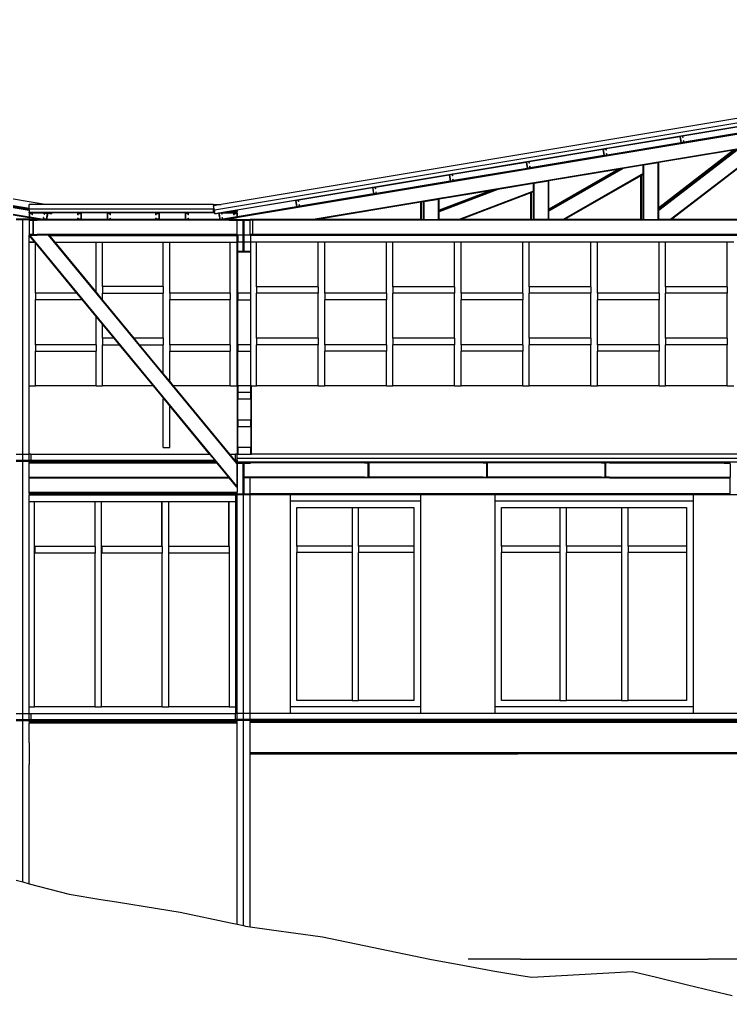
# Model space of a CAD drawing. Extents: x -60 to 60, y -11 to 16.
# Drawn here: x -27.59 to -16.64, y 0.5 to 15.54 of the extents above; entities that cross this region are included whole.
import ezdxf

# ---------------------------------------------------------------- set-up
doc = ezdxf.new("R2010")
doc.units = 0
doc.layers.get('0').update_dxf_attribs({"linetype": 'CONTINUOUS'})
doc.layers.add('SECTIONCUTEDGES', color=7, linetype='CONTINUOUS')

msp = doc.modelspace()

# ---------------------------------------------------------------- linework, layer by layer
for p, q in [((-27.196, 12.693), (-44.301, 15.544)), ((-44.32, 15.435), (-27.44, 12.622)), ((-44.317, 15.45), (-27.44, 12.637)), ((-24.581, 12.555), (-7.36, 15.426)), ((-44.34, 15.312), (-27.44, 12.495)), ((-7.341, 15.315), (-24.467, 12.46)), ((-7.301, 15.312), (-24.408, 12.46)), ((-7.264, 15.094), (-23.067, 12.46)), ((-17.372, 13.751), (-16.238, 13.94)), ((-16.222, 13.841), (-17.356, 13.652)), ((-18.556, 13.554), (-17.422, 13.743)), ((-19.74, 13.356), (-18.605, 13.545)), ((-17.405, 13.644), (-18.54, 13.455)), ((-16.521, 13.542), (-17.743, 12.6)), ((-16.541, 13.538), (-17.743, 12.612)), ((-18.589, 13.447), (-19.723, 13.258)), ((-16.572, 13.533), (-17.743, 12.63)), ((-16.592, 13.53), (-17.743, 12.643)), ((-16.592, 13.53), (-17.743, 13.338)), ((-16.291, 13.441), (-17.563, 12.46)), ((-16.331, 13.398), (-17.547, 12.46)), ((-20.923, 13.159), (-19.789, 13.348)), ((-19.773, 13.25), (-20.907, 13.061)), ((-18.293, 13.246), (-19.436, 12.588)), ((-18.321, 13.242), (-19.436, 12.599)), ((-18.35, 13.237), (-19.436, 12.611)), ((-18.35, 13.237), (-18.377, 13.232)), ((-18.321, 13.242), (-18.35, 13.237)), ((-18.293, 13.246), (-18.321, 13.242)), ((-17.983, 13.298), (-18.293, 13.246)), ((-17.973, 13.299), (-17.983, 13.298)), ((-17.983, 13.171), (-17.983, 13.298)), ((-17.753, 13.336), (-17.973, 13.299)), ((-17.973, 12.46), (-17.973, 13.299)), ((-17.743, 13.338), (-17.753, 13.336)), ((-17.753, 12.46), (-17.753, 13.336)), ((-17.743, 12.643), (-17.743, 13.338)), ((-22.107, 12.962), (-20.973, 13.151)), ((-18.377, 13.232), (-19.436, 12.622)), ((-18.377, 13.232), (-19.436, 13.056)), ((-17.983, 13.171), (-19.215, 12.46)), ((-18.023, 13.136), (-19.195, 12.46)), ((-18.013, 13.142), (-18.023, 13.136)), ((-18.023, 12.46), (-18.023, 13.136)), ((-17.983, 13.159), (-18.013, 13.142)), ((-18.013, 12.46), (-18.013, 13.142)), ((-17.983, 13.159), (-17.983, 13.171)), ((-17.983, 12.46), (-17.983, 13.159)), ((-23.291, 12.765), (-22.156, 12.954)), ((-20.956, 13.052), (-22.091, 12.863)), ((-19.676, 13.016), (-20.223, 12.925)), ((-19.666, 13.017), (-19.676, 13.016)), ((-19.676, 12.898), (-19.676, 13.016)), ((-19.445, 13.054), (-19.666, 13.017)), ((-19.666, 12.46), (-19.666, 13.017)), ((-19.436, 13.056), (-19.445, 13.054)), ((-19.445, 12.46), (-19.445, 13.054)), ((-19.436, 12.622), (-19.436, 13.056)), ((-22.14, 12.855), (-23.274, 12.666)), ((-20.223, 12.925), (-21.128, 12.578)), ((-20.271, 12.916), (-21.128, 12.589)), ((-20.294, 12.913), (-21.128, 12.594)), ((-20.342, 12.905), (-21.128, 12.604)), ((-20.342, 12.905), (-21.128, 12.774)), ((-19.676, 12.898), (-20.819, 12.46)), ((-19.716, 12.872), (-20.792, 12.46)), ((-20.294, 12.913), (-20.342, 12.905)), ((-20.271, 12.916), (-20.294, 12.913)), ((-20.223, 12.925), (-20.271, 12.916)), ((-19.706, 12.876), (-19.716, 12.872)), ((-19.716, 12.46), (-19.716, 12.872)), ((-19.676, 12.887), (-19.706, 12.876)), ((-19.706, 12.46), (-19.706, 12.876)), ((-19.676, 12.887), (-19.676, 12.898)), ((-19.676, 12.46), (-19.676, 12.887)), ((-28.357, 12.658), (-27.44, 12.505)), ((-28.341, 12.756), (-27.44, 12.606)), ((-24.604, 12.693), (-24.485, 12.693)), ((-23.34, 12.756), (-24.24, 12.606)), ((-23.324, 12.658), (-24.24, 12.505)), ((-21.408, 12.727), (-23.007, 12.46)), ((-21.398, 12.729), (-21.408, 12.727)), ((-21.408, 12.46), (-21.408, 12.727)), ((-21.368, 12.734), (-21.398, 12.729)), ((-21.398, 12.46), (-21.398, 12.729)), ((-21.358, 12.735), (-21.368, 12.734)), ((-21.368, 12.46), (-21.368, 12.734)), ((-21.138, 12.772), (-21.358, 12.735)), ((-21.358, 12.46), (-21.358, 12.735)), ((-21.128, 12.774), (-21.138, 12.772)), ((-21.138, 12.46), (-21.138, 12.772)), ((-21.128, 12.604), (-21.128, 12.774)), ((-17.743, 12.63), (-17.743, 12.643)), ((-27.44, 12.623), (-27.44, 12.622)), ((-27.44, 12.606), (-27.44, 12.622)), ((-27.44, 12.606), (-27.44, 12.573)), ((-27.44, 12.567), (-27.44, 12.573)), ((-27.44, 12.573), (-24.604, 12.573)), ((-27.44, 12.567), (-27.206, 12.567)), ((-27.435, 12.504), (-27.223, 12.469)), ((-27.435, 12.494), (-27.233, 12.46)), ((-27.223, 12.469), (-27.219, 12.493)), ((-27.214, 12.493), (-27.219, 12.493)), ((-27.217, 12.473), (-27.214, 12.493)), ((-27.211, 12.543), (-27.206, 12.567)), ((-27.211, 12.543), (-27.206, 12.542)), ((-27.206, 12.567), (-27.157, 12.559)), ((-27.206, 12.567), (-27.113, 12.567)), ((-27.206, 12.542), (-27.202, 12.562)), ((-27.202, 12.562), (-27.163, 12.555)), ((-27.163, 12.555), (-27.178, 12.466)), ((-27.157, 12.559), (-27.174, 12.46)), ((-27.157, 12.559), (-27.1, 12.55)), ((-27.113, 12.567), (-27.098, 12.565)), ((-27.113, 12.567), (-27.097, 12.567)), ((-27.098, 12.565), (-27.1, 12.55)), ((-27.097, 12.567), (-27.098, 12.565)), ((-24.604, 12.567), (-27.097, 12.567)), ((-26.69, 12.56), (-26.64, 12.56)), ((-26.69, 12.535), (-26.69, 12.56)), ((-26.69, 12.535), (-26.685, 12.535)), ((-26.685, 12.485), (-26.69, 12.485)), ((-26.69, 12.46), (-26.69, 12.485)), ((-26.685, 12.535), (-26.685, 12.555)), ((-26.685, 12.555), (-26.645, 12.555)), ((-26.685, 12.465), (-26.685, 12.485)), ((-26.645, 12.555), (-26.645, 12.465)), ((-26.64, 12.56), (-26.64, 12.46)), ((-25.49, 12.56), (-25.44, 12.56)), ((-25.49, 12.535), (-25.49, 12.56)), ((-25.49, 12.535), (-25.485, 12.535)), ((-25.485, 12.485), (-25.49, 12.485)), ((-25.49, 12.46), (-25.49, 12.485)), ((-25.485, 12.535), (-25.485, 12.555)), ((-25.485, 12.555), (-25.445, 12.555)), ((-25.485, 12.465), (-25.485, 12.485)), ((-25.445, 12.555), (-25.445, 12.465)), ((-25.44, 12.56), (-25.44, 12.46)), ((-24.604, 12.598), (-24.604, 12.623)), ((-24.604, 12.598), (-24.589, 12.598)), ((-24.604, 12.583), (-24.604, 12.598)), ((-24.604, 12.583), (-24.586, 12.583)), ((-24.604, 12.573), (-24.604, 12.583)), ((-24.604, 12.567), (-24.604, 12.573)), ((-24.584, 12.567), (-24.604, 12.567)), ((-24.59, 12.605), (-24.589, 12.598)), ((-24.589, 12.598), (-24.586, 12.583)), ((-24.584, 12.567), (-24.586, 12.583)), ((-24.584, 12.567), (-24.581, 12.555)), ((-24.581, 12.55), (-24.524, 12.559)), ((-24.581, 12.55), (-24.581, 12.555)), ((-24.474, 12.567), (-24.383, 12.583)), ((-24.474, 12.567), (-24.24, 12.567)), ((-24.245, 12.504), (-24.458, 12.469)), ((-24.383, 12.583), (-24.29, 12.598)), ((-24.383, 12.583), (-24.24, 12.583)), ((-24.29, 12.598), (-24.24, 12.606)), ((-24.29, 12.598), (-24.24, 12.598)), ((-24.29, 12.56), (-24.24, 12.56)), ((-24.29, 12.535), (-24.29, 12.56)), ((-24.29, 12.535), (-24.285, 12.535)), ((-24.285, 12.535), (-24.285, 12.555)), ((-24.285, 12.555), (-24.245, 12.555)), ((-24.245, 12.555), (-24.245, 12.504)), ((-24.24, 12.505), (-24.245, 12.504)), ((-24.24, 12.598), (-24.24, 12.606)), ((-24.24, 12.598), (-24.24, 12.583)), ((-24.24, 12.567), (-24.24, 12.583)), ((-24.24, 12.56), (-24.24, 12.505)), ((-21.128, 12.594), (-21.128, 12.604)), ((-21.128, 12.589), (-21.128, 12.594)), ((-21.128, 12.589), (-21.128, 12.578)), ((-21.128, 12.46), (-21.128, 12.578)), ((-19.436, 12.611), (-19.436, 12.622)), ((-19.436, 12.599), (-19.436, 12.611)), ((-19.436, 12.599), (-19.436, 12.588)), ((-19.436, 12.46), (-19.436, 12.588)), ((-17.743, 12.612), (-17.743, 12.63)), ((-17.743, 12.612), (-17.743, 12.6)), ((-17.743, 12.46), (-17.743, 12.6)), ((-27.64, 12.47), (-27.44, 12.47)), ((-27.64, 12.46), (-27.54, 12.46)), ((-27.54, 12.46), (-27.44, 12.46)), ((-27.54, 8.846), (-27.54, 12.46)), ((-27.44, 12.451), (-27.44, 12.23)), ((-27.32, 12.46), (-27.233, 12.46)), ((-24.36, 12.451), (-27.32, 12.451)), ((-27.233, 12.46), (-27.174, 12.46)), ((-27.174, 12.46), (-27.223, 12.469)), ((-27.178, 12.466), (-27.217, 12.473)), ((-26.69, 12.46), (-27.174, 12.46)), ((-26.64, 12.46), (-26.69, 12.46)), ((-26.645, 12.465), (-26.685, 12.465)), ((-26.24, 12.46), (-26.64, 12.46)), ((-25.49, 12.46), (-26.19, 12.46)), ((-25.44, 12.46), (-25.49, 12.46)), ((-25.445, 12.465), (-25.485, 12.465)), ((-25.04, 12.46), (-25.44, 12.46)), ((-24.507, 12.46), (-24.99, 12.46)), ((-24.467, 12.46), (-24.507, 12.46)), ((-24.467, 12.46), (-24.408, 12.46)), ((-24.448, 12.46), (-24.447, 12.46)), ((-24.448, 12.46), (-24.447, 12.46)), ((-24.448, 12.46), (-24.447, 12.46)), ((-24.36, 12.46), (-24.408, 12.46)), ((-24.408, 12.46), (-24.407, 12.46)), ((-24.408, 12.46), (-24.407, 12.46)), ((-24.408, 12.46), (-24.407, 12.46)), ((-24.408, 12.46), (-24.407, 12.46)), ((-24.408, 12.46), (-24.407, 12.46)), ((-24.408, 12.46), (-24.407, 12.46)), ((-24.408, 12.46), (-24.407, 12.46)), ((-24.36, 12.46), (-24.36, 12.451)), ((-24.24, 12.46), (-24.36, 12.46)), ((-24.36, 12.451), (-24.24, 12.451)), ((-24.24, 12.23), (-24.24, 12.444)), ((-24, 12.46), (-24.04, 12.46)), ((-24, 12.451), (-24.04, 12.451)), ((-24.04, 12.23), (-24.04, 12.444)), ((-24, 12.46), (-24, 12.451)), ((-23.067, 12.46), (-24, 12.46)), ((-9.24, 12.451), (-24, 12.451)), ((-24, 12.451), (-24, 12.23)), ((-23.007, 12.46), (-23.067, 12.46)), ((-21.408, 12.46), (-23.007, 12.46)), ((-21.408, 12.46), (-21.398, 12.46)), ((-21.398, 12.46), (-21.368, 12.46)), ((-21.368, 12.46), (-21.358, 12.46)), ((-21.358, 12.46), (-21.138, 12.46)), ((-21.138, 12.46), (-21.128, 12.46)), ((-20.819, 12.46), (-21.128, 12.46)), ((-20.819, 12.46), (-20.792, 12.46)), ((-19.716, 12.46), (-20.792, 12.46)), ((-19.716, 12.46), (-19.706, 12.46)), ((-19.706, 12.46), (-19.676, 12.46)), ((-19.676, 12.46), (-19.666, 12.46)), ((-19.445, 12.46), (-19.666, 12.46)), ((-19.445, 12.46), (-19.436, 12.46)), ((-19.215, 12.46), (-19.436, 12.46)), ((-19.215, 12.46), (-19.195, 12.46)), ((-18.023, 12.46), (-19.195, 12.46)), ((-18.023, 12.46), (-18.013, 12.46)), ((-18.013, 12.46), (-17.983, 12.46)), ((-17.983, 12.46), (-17.973, 12.46)), ((-17.973, 12.46), (-17.753, 12.46)), ((-17.753, 12.46), (-17.743, 12.46)), ((-17.563, 12.46), (-17.743, 12.46)), ((-17.563, 12.46), (-17.547, 12.46)), ((-16.331, 12.46), (-17.547, 12.46)), ((-27.444, 12.22), (-27.44, 12.22)), ((-27.44, 12.217), (-27.444, 12.22)), ((-27.44, 12.211), (-27.44, 12.217)), ((-27.436, 12.211), (-27.44, 12.217)), ((-27.436, 12.211), (-27.44, 12.211)), ((-27.44, 12.12), (-27.44, 12.211)), ((-27.361, 12.12), (-27.436, 12.211)), ((-24.244, 8.354), (-27.431, 12.22)), ((-24.24, 12.23), (-27.32, 12.23)), ((-27.145, 12.22), (-27.32, 12.22)), ((-27.145, 12.22), (-27.133, 12.22)), ((-24.244, 8.7), (-27.145, 12.22)), ((-27.133, 12.22), (-24.24, 12.22)), ((-27.124, 12.211), (-27.133, 12.22)), ((-24.246, 12.211), (-27.124, 12.211)), ((-27.042, 12.111), (-27.124, 12.211)), ((-24.246, 12.211), (-24.246, 12.111)), ((-24.24, 12.22), (-24.24, 12.23)), ((-24.24, 12.111), (-24.24, 12.22)), ((-24.04, 12.22), (-24.04, 12.23)), ((-24, 12.23), (-24.04, 12.23)), ((-24.03, 12.22), (-24, 12.22)), ((-24, 12.23), (-24, 12.22)), ((-9.2, 12.23), (-24, 12.23)), ((-24, 12.22), (-9.25, 12.22)), ((-27.44, 12.12), (-27.361, 12.12)), ((-27.44, 12.111), (-27.44, 12.12)), ((-27.44, 12.111), (-27.353, 12.111)), ((-27.44, 9.896), (-27.44, 12.111)), ((-27.353, 12.111), (-27.361, 12.12)), ((-27.346, 12.102), (-27.353, 12.111)), ((-27.346, 11.327), (-27.346, 12.102)), ((-26.707, 11.327), (-27.346, 12.102)), ((-27.042, 12.111), (-26.411, 12.111)), ((-26.411, 11.345), (-27.042, 12.111)), ((-26.411, 12.111), (-26.311, 12.111)), ((-26.411, 11.345), (-26.411, 12.111)), ((-26.311, 12.111), (-25.376, 12.111)), ((-26.311, 11.427), (-26.311, 12.111)), ((-25.376, 12.111), (-25.276, 12.111)), ((-25.376, 11.427), (-25.376, 12.111)), ((-25.276, 12.111), (-24.346, 12.111)), ((-25.276, 11.327), (-25.276, 12.111)), ((-24.346, 12.111), (-24.246, 12.111)), ((-24.346, 11.327), (-24.346, 12.111)), ((-24.24, 12.111), (-24.246, 12.111)), ((-24.24, 11.976), (-24.24, 12.111)), ((-24.23, 11.976), (-24.23, 12.12)), ((-24.03, 12.12), (-23.94, 12.12)), ((-24.03, 11.326), (-24.03, 12.12)), ((-23.94, 11.426), (-23.94, 12.12)), ((-23.94, 12.12), (-22.99, 12.12)), ((-22.99, 12.12), (-22.89, 12.12)), ((-22.99, 11.426), (-22.99, 12.12)), ((-22.89, 11.326), (-22.89, 12.12)), ((-22.89, 12.12), (-21.94, 12.12)), ((-21.94, 12.12), (-21.84, 12.12)), ((-21.94, 11.326), (-21.94, 12.12)), ((-21.84, 11.426), (-21.84, 12.12)), ((-21.84, 12.12), (-20.89, 12.12)), ((-20.89, 12.12), (-20.79, 12.12)), ((-20.89, 11.426), (-20.89, 12.12)), ((-20.79, 11.326), (-20.79, 12.12)), ((-20.79, 12.12), (-19.84, 12.12)), ((-19.84, 12.12), (-19.74, 12.12)), ((-19.84, 11.326), (-19.84, 12.12)), ((-19.74, 11.426), (-19.74, 12.12)), ((-19.74, 12.12), (-18.79, 12.12)), ((-18.79, 12.12), (-18.69, 12.12)), ((-18.79, 11.426), (-18.79, 12.12)), ((-18.69, 11.326), (-18.69, 12.12)), ((-18.69, 12.12), (-17.74, 12.12)), ((-17.74, 12.12), (-17.64, 12.12)), ((-17.74, 11.326), (-17.74, 12.12)), ((-17.64, 11.426), (-17.64, 12.12)), ((-17.64, 12.12), (-16.69, 12.12)), ((-16.69, 12.12), (-16.59, 12.12)), ((-16.69, 11.426), (-16.69, 12.12)), ((-24.24, 9.896), (-24.24, 11.96)), ((-24.23, 11.326), (-24.23, 11.96)), ((-26.707, 11.327), (-27.346, 11.327)), ((-27.346, 11.327), (-27.346, 11.227)), ((-26.624, 11.227), (-26.707, 11.327)), ((-26.311, 11.224), (-26.411, 11.345)), ((-25.376, 11.427), (-26.311, 11.427)), ((-26.311, 11.427), (-26.311, 11.327)), ((-26.311, 11.327), (-25.376, 11.327)), ((-26.311, 11.224), (-26.311, 11.327)), ((-25.376, 11.427), (-25.376, 11.327)), ((-25.376, 10.632), (-25.376, 11.327)), ((-24.346, 11.327), (-25.276, 11.327)), ((-25.276, 11.327), (-25.276, 11.227)), ((-24.346, 11.327), (-24.346, 11.227)), ((-22.99, 11.426), (-23.94, 11.426)), ((-23.94, 11.426), (-23.94, 11.326)), ((-23.94, 10.632), (-23.94, 11.326)), ((-22.99, 11.326), (-23.94, 11.326)), ((-22.99, 11.426), (-22.99, 11.326)), ((-22.99, 10.632), (-22.99, 11.326)), ((-21.94, 11.326), (-22.89, 11.326)), ((-22.89, 11.326), (-22.89, 11.226)), ((-21.94, 11.326), (-21.94, 11.226)), ((-20.89, 11.426), (-21.84, 11.426)), ((-21.84, 11.426), (-21.84, 11.326)), ((-21.84, 10.632), (-21.84, 11.326)), ((-20.89, 11.326), (-21.84, 11.326)), ((-20.89, 11.426), (-20.89, 11.326)), ((-20.89, 10.632), (-20.89, 11.326)), ((-19.84, 11.326), (-20.79, 11.326)), ((-20.79, 11.326), (-20.79, 11.226)), ((-19.84, 11.326), (-19.84, 11.226)), ((-18.79, 11.426), (-19.74, 11.426)), ((-19.74, 11.426), (-19.74, 11.326)), ((-19.74, 10.632), (-19.74, 11.326)), ((-18.79, 11.326), (-19.74, 11.326)), ((-18.79, 11.426), (-18.79, 11.326)), ((-18.79, 10.632), (-18.79, 11.326)), ((-17.74, 11.326), (-18.69, 11.326)), ((-18.69, 11.326), (-18.69, 11.226)), ((-17.74, 11.326), (-17.74, 11.226)), ((-16.69, 11.426), (-17.64, 11.426)), ((-17.64, 11.426), (-17.64, 11.326)), ((-17.64, 10.632), (-17.64, 11.326)), ((-16.69, 11.326), (-17.64, 11.326)), ((-16.69, 11.426), (-16.69, 11.326)), ((-16.69, 10.632), (-16.69, 11.326)), ((-27.346, 11.227), (-26.624, 11.227)), ((-27.346, 10.532), (-27.346, 11.227)), ((-26.411, 10.968), (-26.624, 11.227)), ((-25.824, 10.632), (-26.311, 11.224)), ((-25.276, 11.227), (-24.346, 11.227)), ((-25.276, 10.532), (-25.276, 11.227)), ((-24.346, 10.532), (-24.346, 11.227)), ((-24.23, 10.532), (-24.23, 11.226)), ((-24.03, 10.532), (-24.03, 11.226)), ((-21.94, 11.226), (-22.89, 11.226)), ((-22.89, 10.532), (-22.89, 11.226)), ((-21.94, 10.532), (-21.94, 11.226)), ((-20.79, 10.532), (-20.79, 11.226)), ((-19.84, 11.226), (-20.79, 11.226)), ((-19.84, 10.532), (-19.84, 11.226)), ((-18.69, 10.532), (-18.69, 11.226)), ((-17.74, 11.226), (-18.69, 11.226)), ((-17.74, 10.532), (-17.74, 11.226)), ((-26.411, 10.532), (-26.411, 10.968)), ((-26.311, 10.847), (-26.411, 10.968)), ((-26.311, 10.632), (-26.311, 10.847)), ((-26.135, 10.632), (-26.311, 10.847)), ((-26.411, 10.532), (-27.346, 10.532)), ((-27.346, 10.532), (-27.346, 10.432)), ((-26.411, 10.532), (-26.411, 10.432)), ((-26.135, 10.632), (-26.311, 10.632)), ((-26.311, 10.632), (-26.311, 10.532)), ((-26.311, 10.532), (-26.052, 10.532)), ((-26.311, 9.896), (-26.311, 10.532)), ((-26.052, 10.532), (-26.135, 10.632)), ((-25.528, 9.896), (-26.052, 10.532)), ((-25.376, 10.632), (-25.824, 10.632)), ((-25.741, 10.532), (-25.824, 10.632)), ((-25.741, 10.532), (-25.376, 10.532)), ((-25.376, 10.089), (-25.741, 10.532)), ((-25.376, 10.632), (-25.376, 10.532)), ((-25.376, 10.089), (-25.376, 10.532)), ((-24.346, 10.532), (-25.276, 10.532)), ((-25.276, 10.532), (-25.276, 10.432)), ((-24.346, 10.532), (-24.346, 10.432)), ((-22.99, 10.632), (-23.94, 10.632)), ((-23.94, 10.632), (-23.94, 10.532)), ((-23.94, 9.896), (-23.94, 10.532)), ((-22.99, 10.532), (-23.94, 10.532)), ((-22.99, 10.632), (-22.99, 10.532)), ((-22.99, 9.896), (-22.99, 10.532)), ((-21.94, 10.532), (-22.89, 10.532)), ((-22.89, 10.532), (-22.89, 10.432)), ((-21.94, 10.532), (-21.94, 10.432)), ((-20.89, 10.632), (-21.84, 10.632)), ((-21.84, 10.632), (-21.84, 10.532)), ((-21.84, 9.896), (-21.84, 10.532)), ((-20.89, 10.532), (-21.84, 10.532)), ((-20.89, 10.632), (-20.89, 10.532)), ((-20.89, 9.896), (-20.89, 10.532)), ((-19.84, 10.532), (-20.79, 10.532)), ((-20.79, 10.532), (-20.79, 10.432)), ((-19.84, 10.532), (-19.84, 10.432)), ((-18.79, 10.632), (-19.74, 10.632)), ((-19.74, 10.632), (-19.74, 10.532)), ((-19.74, 9.896), (-19.74, 10.532)), ((-18.79, 10.532), (-19.74, 10.532)), ((-18.79, 10.632), (-18.79, 10.532)), ((-18.79, 9.896), (-18.79, 10.532)), ((-17.74, 10.532), (-18.69, 10.532)), ((-18.69, 10.532), (-18.69, 10.432)), ((-17.74, 10.532), (-17.74, 10.432)), ((-16.69, 10.632), (-17.64, 10.632)), ((-17.64, 10.632), (-17.64, 10.532)), ((-17.64, 9.896), (-17.64, 10.532)), ((-16.69, 10.532), (-17.64, 10.532)), ((-16.69, 10.632), (-16.69, 10.532)), ((-16.69, 9.896), (-16.69, 10.532)), ((-27.346, 10.432), (-26.411, 10.432)), ((-27.346, 9.896), (-27.346, 10.432)), ((-26.411, 9.896), (-26.411, 10.432)), ((-25.276, 9.968), (-25.276, 10.432)), ((-25.276, 10.432), (-24.346, 10.432)), ((-24.346, 9.896), (-24.346, 10.432)), ((-24.23, 9.896), (-24.23, 10.432)), ((-24.03, 9.896), (-24.03, 10.432)), ((-21.94, 10.432), (-22.89, 10.432)), ((-22.89, 9.896), (-22.89, 10.432)), ((-21.94, 9.896), (-21.94, 10.432)), ((-20.79, 9.896), (-20.79, 10.432)), ((-19.84, 10.432), (-20.79, 10.432)), ((-19.84, 9.896), (-19.84, 10.432)), ((-18.69, 9.896), (-18.69, 10.432)), ((-17.74, 10.432), (-18.69, 10.432)), ((-17.74, 9.896), (-17.74, 10.432)), ((-25.276, 9.968), (-25.376, 10.089)), ((-25.217, 9.896), (-25.276, 9.968)), ((-27.44, 9.896), (-27.346, 9.896)), ((-27.44, 8.846), (-27.44, 9.896)), ((-26.411, 9.896), (-27.346, 9.896)), ((-26.411, 9.896), (-26.311, 9.896)), ((-25.528, 9.896), (-26.311, 9.896)), ((-25.363, 9.696), (-25.528, 9.896)), ((-24.346, 9.896), (-25.217, 9.896)), ((-24.351, 8.846), (-25.217, 9.896)), ((-24.346, 9.896), (-24.24, 9.896)), ((-24.02, 9.896), (-23.94, 9.896)), ((-22.99, 9.896), (-23.94, 9.896)), ((-22.99, 9.896), (-22.89, 9.896)), ((-21.94, 9.896), (-22.89, 9.896)), ((-21.94, 9.896), (-21.84, 9.896)), ((-20.89, 9.896), (-21.84, 9.896)), ((-20.89, 9.896), (-20.79, 9.896)), ((-19.84, 9.896), (-20.79, 9.896)), ((-19.84, 9.896), (-19.74, 9.896)), ((-18.79, 9.896), (-19.74, 9.896)), ((-18.79, 9.896), (-18.69, 9.896)), ((-17.74, 9.896), (-18.69, 9.896)), ((-17.74, 9.896), (-17.64, 9.896)), ((-16.69, 9.896), (-17.64, 9.896)), ((-16.69, 9.896), (-16.59, 9.896)), ((-25.376, 9.696), (-25.363, 9.696)), ((-25.376, 8.946), (-25.376, 9.696)), ((-25.276, 9.591), (-25.363, 9.696)), ((-25.276, 8.946), (-25.276, 9.591)), ((-24.662, 8.846), (-25.276, 9.591)), ((-25.376, 8.946), (-25.276, 8.946)), ((-27.64, 8.846), (-27.54, 8.846)), ((-27.64, 8.751), (-27.54, 8.751)), ((-27.64, 8.736), (-27.54, 8.736)), ((-27.54, 8.846), (-27.44, 8.846)), ((-27.54, 8.751), (-27.54, 8.846)), ((-27.54, 8.751), (-27.44, 8.751)), ((-27.54, 8.736), (-27.54, 8.751)), ((-27.54, 8.736), (-27.44, 8.736)), ((-27.54, 4.85), (-27.54, 8.736)), ((-27.418, 8.846), (-27.44, 8.846)), ((-27.44, 8.751), (-27.44, 8.846)), ((-27.44, 8.751), (-27.418, 8.751)), ((-27.44, 8.736), (-27.44, 8.751)), ((-27.44, 8.736), (-27.418, 8.736)), ((-27.44, 8.72), (-27.44, 8.736)), ((-27.418, 8.846), (-27.418, 8.751)), ((-27.418, 8.846), (-24.662, 8.846)), ((-27.418, 8.751), (-27.418, 8.736)), ((-27.418, 8.751), (-24.584, 8.751)), ((-27.418, 8.72), (-27.418, 8.736)), ((-27.418, 8.736), (-24.571, 8.736)), ((-24.584, 8.751), (-24.662, 8.846)), ((-24.571, 8.736), (-24.584, 8.751)), ((-24.558, 8.72), (-24.571, 8.736)), ((-24.351, 8.846), (-24.262, 8.846)), ((-24.273, 8.751), (-24.351, 8.846)), ((-24.273, 8.751), (-24.262, 8.751)), ((-24.262, 8.739), (-24.273, 8.751)), ((-24.24, 8.846), (-24.262, 8.846)), ((-24.262, 8.751), (-24.262, 8.846)), ((-24.262, 8.751), (-24.262, 8.739)), ((-24.24, 8.751), (-24.262, 8.751)), ((-24.26, 8.736), (-24.262, 8.739)), ((-24.24, 8.736), (-24.26, 8.736)), ((-24.247, 8.72), (-24.26, 8.736)), ((-24.24, 8.751), (-24.24, 8.776)), ((-24.24, 8.751), (-24.24, 8.736)), ((-24.24, 8.736), (-24.24, 8.726)), ((-24.24, 8.726), (-24.24, 8.72)), ((-24.24, 8.726), (-24.14, 8.726)), ((-24.14, 8.72), (-24.14, 8.726)), ((-24.14, 8.726), (-24.04, 8.726)), ((-24.04, 8.72), (-24.04, 8.726)), ((-24.04, 8.726), (-9.24, 8.726)), ((-27.44, 8.711), (-27.44, 8.72)), ((-27.44, 8.72), (-27.418, 8.72)), ((-27.44, 8.711), (-24.55, 8.711)), ((-27.44, 8.49), (-27.44, 8.711)), ((-27.418, 8.72), (-24.558, 8.72)), ((-24.55, 8.711), (-24.558, 8.72)), ((-24.369, 8.49), (-24.55, 8.711)), ((-24.247, 8.72), (-24.24, 8.72)), ((-24.244, 8.716), (-24.247, 8.72)), ((-24.244, 8.716), (-24.244, 8.711)), ((-24.24, 8.711), (-24.244, 8.711)), ((-24.244, 8.711), (-24.244, 8.7)), ((-24.244, 8.7), (-24.244, 8.49)), ((-24.24, 8.704), (-24.24, 8.49)), ((-22.275, 8.72), (-24.04, 8.72)), ((-22.275, 8.711), (-24.04, 8.711)), ((-20.45, 8.72), (-22.155, 8.72)), ((-20.45, 8.711), (-22.155, 8.711)), ((-18.625, 8.72), (-20.33, 8.72)), ((-18.625, 8.711), (-20.33, 8.711)), ((-18.505, 8.72), (-16.74, 8.72)), ((-18.505, 8.711), (-16.74, 8.711)), ((-27.44, 8.48), (-27.44, 8.49)), ((-27.44, 8.49), (-24.369, 8.49)), ((-27.44, 8.48), (-24.361, 8.48)), ((-27.44, 8.26), (-27.44, 8.48)), ((-24.361, 8.48), (-24.369, 8.49)), ((-24.244, 8.339), (-24.361, 8.48)), ((-24.244, 8.49), (-24.24, 8.49)), ((-24.244, 8.49), (-24.244, 8.48)), ((-24.244, 8.48), (-24.24, 8.48)), ((-24.244, 8.48), (-24.244, 8.354)), ((-24.24, 8.48), (-24.24, 8.49)), ((-24.24, 8.48), (-24.24, 8.26)), ((-22.275, 8.49), (-24.135, 8.49)), ((-24.04, 8.48), (-24.135, 8.48)), ((-22.275, 8.48), (-24.04, 8.48)), ((-24.04, 8.236), (-24.04, 8.48)), ((-20.45, 8.49), (-22.155, 8.49)), ((-20.45, 8.48), (-22.155, 8.48)), ((-18.625, 8.49), (-20.33, 8.49)), ((-18.625, 8.48), (-20.33, 8.48)), ((-18.505, 8.49), (-16.645, 8.49)), ((-18.505, 8.48), (-16.645, 8.48)), ((-24.244, 8.354), (-24.244, 8.339)), ((-27.44, 8.24), (-27.44, 8.26)), ((-27.44, 8.26), (-24.24, 8.26)), ((-27.44, 8.24), (-24.24, 8.24)), ((-27.44, 8.24), (-27.44, 8.215)), ((-24.262, 8.215), (-27.44, 8.215)), ((-27.44, 8.115), (-27.44, 8.215)), ((-24.252, 8.22), (-24.262, 8.22)), ((-24.262, 8.22), (-24.262, 8.215)), ((-24.262, 8.215), (-24.262, 8.115)), ((-24.24, 8.225), (-24.252, 8.225)), ((-24.252, 8.225), (-24.252, 8.22)), ((-24.252, 8.125), (-24.252, 8.22)), ((-24.24, 8.125), (-24.252, 8.125)), ((-24.252, 7.43), (-24.252, 8.125)), ((-24.24, 8.24), (-24.24, 8.26)), ((-24.24, 8.236), (-24.24, 8.24)), ((-24.24, 8.125), (-24.24, 8.22)), ((-24.24, 7.43), (-24.24, 8.125)), ((-24.14, 4.85), (-24.14, 8.22)), ((-16.74, 8.236), (-24.04, 8.236)), ((-23.417, 8.22), (-24.04, 8.22)), ((-24.04, 4.85), (-24.04, 8.22)), ((-23.417, 8.125), (-23.417, 8.22)), ((-21.417, 8.22), (-23.417, 8.22)), ((-23.417, 8.125), (-21.417, 8.125)), ((-23.417, 4.95), (-23.417, 8.125)), ((-21.417, 8.22), (-21.417, 8.125)), ((-20.267, 8.22), (-21.417, 8.22)), ((-21.417, 8.125), (-21.417, 4.95)), ((-20.267, 8.125), (-20.267, 8.22)), ((-17.217, 8.22), (-20.267, 8.22)), ((-20.267, 4.95), (-20.267, 8.125)), ((-20.267, 8.125), (-17.217, 8.125)), ((-17.217, 8.22), (-17.217, 8.125)), ((-16.74, 8.22), (-17.217, 8.22)), ((-17.217, 8.125), (-17.217, 4.95)), ((-27.44, 8.115), (-27.362, 8.115)), ((-27.44, 4.95), (-27.44, 8.115)), ((-27.362, 8.115), (-26.433, 8.115)), ((-27.362, 7.421), (-27.362, 8.115)), ((-26.433, 8.115), (-26.427, 8.115)), ((-26.433, 8.115), (-26.433, 7.421)), ((-26.427, 8.115), (-26.327, 8.115)), ((-26.427, 7.421), (-26.427, 8.115)), ((-26.327, 8.115), (-25.404, 8.115)), ((-26.327, 7.421), (-26.327, 8.115)), ((-25.404, 8.115), (-25.392, 8.115)), ((-25.404, 8.115), (-25.404, 7.421)), ((-25.392, 8.115), (-25.292, 8.115)), ((-25.392, 7.421), (-25.392, 8.115)), ((-25.292, 8.115), (-24.374, 8.115)), ((-25.292, 7.421), (-25.292, 8.115)), ((-24.374, 8.115), (-24.362, 8.115)), ((-24.374, 8.115), (-24.374, 7.421)), ((-24.362, 8.115), (-24.262, 8.115)), ((-24.362, 7.421), (-24.362, 8.115)), ((-24.262, 8.115), (-24.262, 4.95)), ((-23.317, 7.43), (-23.317, 8.025)), ((-23.317, 8.025), (-22.467, 8.025)), ((-22.467, 8.025), (-22.367, 8.025)), ((-22.467, 8.025), (-22.467, 7.43)), ((-22.367, 7.43), (-22.367, 8.025)), ((-22.367, 8.025), (-21.517, 8.025)), ((-21.517, 8.025), (-21.517, 7.43)), ((-20.167, 7.43), (-20.167, 8.025)), ((-20.167, 8.025), (-19.267, 8.025)), ((-19.267, 8.025), (-19.167, 8.025)), ((-19.267, 8.025), (-19.267, 7.43)), ((-19.167, 8.025), (-18.317, 8.025)), ((-19.167, 7.43), (-19.167, 8.025)), ((-18.317, 8.025), (-18.217, 8.025)), ((-18.317, 8.025), (-18.317, 7.43)), ((-18.217, 7.43), (-18.217, 8.025)), ((-18.217, 8.025), (-17.317, 8.025)), ((-17.317, 8.025), (-17.317, 7.43)), ((-27.362, 7.321), (-27.362, 7.421)), ((-27.356, 7.421), (-27.362, 7.421)), ((-27.356, 7.421), (-27.356, 7.321)), ((-26.433, 7.421), (-27.356, 7.421)), ((-26.427, 7.421), (-26.433, 7.421)), ((-26.427, 7.421), (-26.427, 7.321)), ((-26.327, 7.321), (-26.327, 7.421)), ((-26.321, 7.421), (-26.327, 7.421)), ((-26.321, 7.421), (-26.321, 7.321)), ((-25.404, 7.421), (-26.321, 7.421)), ((-25.392, 7.421), (-25.404, 7.421)), ((-25.392, 7.421), (-25.392, 7.321)), ((-24.374, 7.421), (-25.292, 7.421)), ((-25.292, 7.321), (-25.292, 7.421)), ((-24.362, 7.421), (-24.374, 7.421)), ((-24.362, 7.421), (-24.362, 7.321)), ((-24.24, 7.43), (-24.252, 7.43)), ((-24.252, 7.33), (-24.252, 7.43)), ((-24.24, 7.33), (-24.24, 7.43)), ((-22.467, 7.43), (-23.317, 7.43)), ((-23.317, 7.43), (-23.317, 7.33)), ((-22.467, 7.43), (-22.467, 7.33)), ((-21.517, 7.43), (-22.367, 7.43)), ((-22.367, 7.43), (-22.367, 7.33)), ((-21.517, 7.43), (-21.517, 7.33)), ((-19.267, 7.43), (-20.167, 7.43)), ((-20.167, 7.43), (-20.167, 7.33)), ((-19.267, 7.43), (-19.267, 7.33)), ((-18.317, 7.43), (-19.167, 7.43)), ((-19.167, 7.43), (-19.167, 7.33)), ((-18.317, 7.43), (-18.317, 7.33)), ((-17.317, 7.43), (-18.217, 7.43)), ((-18.217, 7.43), (-18.217, 7.33)), ((-17.317, 7.43), (-17.317, 7.33)), ((-27.362, 4.95), (-27.362, 7.321)), ((-27.362, 7.321), (-27.356, 7.321)), ((-26.433, 7.321), (-27.356, 7.321)), ((-26.433, 7.321), (-26.427, 7.321)), ((-26.433, 7.321), (-26.433, 4.95)), ((-26.427, 4.95), (-26.427, 7.321)), ((-26.327, 4.95), (-26.327, 7.321)), ((-26.327, 7.321), (-26.321, 7.321)), ((-25.398, 7.321), (-26.321, 7.321)), ((-25.398, 7.321), (-25.392, 7.321)), ((-25.398, 7.321), (-25.398, 4.95)), ((-25.392, 4.95), (-25.392, 7.321)), ((-24.362, 7.321), (-25.292, 7.321)), ((-25.292, 4.95), (-25.292, 7.321)), ((-24.362, 7.321), (-24.362, 4.95)), ((-24.252, 7.33), (-24.24, 7.33)), ((-24.252, 6.636), (-24.252, 7.33)), ((-24.24, 6.636), (-24.24, 7.33)), ((-22.467, 7.33), (-23.317, 7.33)), ((-23.317, 5.05), (-23.317, 7.33)), ((-22.467, 7.33), (-22.467, 5.05)), ((-21.517, 7.33), (-22.367, 7.33)), ((-22.367, 5.05), (-22.367, 7.33)), ((-21.517, 7.33), (-21.517, 5.05)), ((-19.267, 7.33), (-20.167, 7.33)), ((-20.167, 5.05), (-20.167, 7.33)), ((-19.267, 7.33), (-19.267, 5.05)), ((-18.317, 7.33), (-19.167, 7.33)), ((-19.167, 5.05), (-19.167, 7.33)), ((-18.317, 7.33), (-18.317, 5.05)), ((-17.317, 7.33), (-18.217, 7.33)), ((-18.217, 5.05), (-18.217, 7.33)), ((-17.317, 7.33), (-17.317, 5.05)), ((-24.24, 6.636), (-24.252, 6.636)), ((-24.252, 6.536), (-24.252, 6.636)), ((-24.24, 6.536), (-24.24, 6.636)), ((-24.252, 6.536), (-24.24, 6.536)), ((-24.252, 5.375), (-24.252, 6.536)), ((-24.24, 5.375), (-24.24, 6.536)), ((-24.24, 5.375), (-24.252, 5.375)), ((-24.252, 5.275), (-24.252, 5.375)), ((-24.252, 5.275), (-24.24, 5.275)), ((-24.252, 4.95), (-24.252, 5.275)), ((-24.24, 5.275), (-24.24, 5.375)), ((-24.24, 4.95), (-24.24, 5.275)), ((-22.467, 5.05), (-23.317, 5.05)), ((-22.467, 5.05), (-22.367, 5.05)), ((-21.517, 5.05), (-22.367, 5.05)), ((-19.267, 5.05), (-20.167, 5.05)), ((-19.267, 5.05), (-19.167, 5.05)), ((-18.317, 5.05), (-19.167, 5.05)), ((-18.317, 5.05), (-18.217, 5.05)), ((-17.317, 5.05), (-18.217, 5.05)), ((-27.64, 4.85), (-27.54, 4.85)), ((-27.54, 4.85), (-27.44, 4.85)), ((-27.54, 4.755), (-27.54, 4.85)), ((-27.44, 4.95), (-27.362, 4.95)), ((-27.44, 4.85), (-27.44, 4.95)), ((-27.44, 4.85), (-27.418, 4.85)), ((-27.44, 4.755), (-27.44, 4.85)), ((-27.418, 4.85), (-27.418, 4.755)), ((-27.418, 4.85), (-24.262, 4.85)), ((-26.433, 4.95), (-27.362, 4.95)), ((-26.427, 4.95), (-26.433, 4.95)), ((-26.427, 4.95), (-26.327, 4.95)), ((-25.398, 4.95), (-26.327, 4.95)), ((-25.392, 4.95), (-25.398, 4.95)), ((-25.392, 4.95), (-25.292, 4.95)), ((-24.362, 4.95), (-25.292, 4.95)), ((-24.362, 4.95), (-24.262, 4.95)), ((-24.262, 4.95), (-24.262, 4.85)), ((-24.252, 4.85), (-24.262, 4.85)), ((-24.262, 4.755), (-24.262, 4.85)), ((-24.252, 4.95), (-24.24, 4.95)), ((-24.252, 4.85), (-24.252, 4.95)), ((-24.24, 4.85), (-24.252, 4.85)), ((-24.24, 4.85), (-24.24, 4.95)), ((-24.14, 4.85), (-24.24, 4.85)), ((-24.24, 4.755), (-24.24, 4.85)), ((-24.14, 4.755), (-24.14, 4.85)), ((-24.04, 4.85), (-24.14, 4.85)), ((-24.04, 4.755), (-24.04, 4.85)), ((-23.417, 4.85), (-24.04, 4.85)), ((-21.417, 4.95), (-23.417, 4.95)), ((-23.417, 4.85), (-23.417, 4.95)), ((-21.417, 4.85), (-23.417, 4.85)), ((-21.417, 4.95), (-21.417, 4.85)), ((-20.267, 4.85), (-21.417, 4.85)), ((-17.217, 4.95), (-20.267, 4.95)), ((-20.267, 4.85), (-20.267, 4.95)), ((-17.217, 4.85), (-20.267, 4.85)), ((-17.217, 4.95), (-17.217, 4.85)), ((-16.067, 4.85), (-17.217, 4.85)), ((-27.64, 4.755), (-27.54, 4.755)), ((-27.64, 4.74), (-27.54, 4.74)), ((-27.54, 4.74), (-27.54, 4.755)), ((-27.54, 4.755), (-27.44, 4.755)), ((-27.54, 2.252), (-27.54, 4.74)), ((-27.54, 4.74), (-27.44, 4.74)), ((-27.44, 4.755), (-27.418, 4.755)), ((-27.44, 4.74), (-27.44, 4.755)), ((-27.44, 4.74), (-27.418, 4.74)), ((-27.44, 4.725), (-27.44, 4.74)), ((-27.44, 4.725), (-27.418, 4.725)), ((-27.44, 4.725), (-27.44, 4.7)), ((-24.24, 4.7), (-27.44, 4.7)), ((-27.44, 4.397), (-27.44, 4.7)), ((-27.418, 4.755), (-27.418, 4.74)), ((-27.418, 4.755), (-24.262, 4.755)), ((-27.418, 4.725), (-27.418, 4.74)), ((-27.418, 4.74), (-24.262, 4.74)), ((-27.418, 4.725), (-24.262, 4.725)), ((-24.262, 4.755), (-24.262, 4.74)), ((-24.24, 4.755), (-24.262, 4.755)), ((-24.24, 4.74), (-24.262, 4.74)), ((-24.262, 4.725), (-24.262, 4.74)), ((-24.262, 4.725), (-24.24, 4.725)), ((-24.14, 4.755), (-24.24, 4.755)), ((-24.24, 4.74), (-24.24, 4.755)), ((-24.14, 4.74), (-24.24, 4.74)), ((-24.24, 4.725), (-24.24, 4.74)), ((-24.24, 4.7), (-24.24, 4.725)), ((-24.24, 4.676), (-24.24, 4.7)), ((-24.24, 4.594), (-24.24, 4.676)), ((-24.04, 4.755), (-24.14, 4.755)), ((-24.14, 4.74), (-24.14, 4.755)), ((-24.14, 1.579), (-24.14, 4.74)), ((-24.04, 4.74), (-24.14, 4.74)), ((-9.24, 4.755), (-24.04, 4.755)), ((-24.04, 4.74), (-24.04, 4.755)), ((-9.24, 4.74), (-24.04, 4.74)), ((-24.04, 4.725), (-24.04, 4.74)), ((-9.24, 4.725), (-24.04, 4.725)), ((-24.04, 4.709), (-24.04, 4.725)), ((-9.24, 4.709), (-24.04, 4.709)), ((-24.04, 4.241), (-24.04, 4.709)), ((-24.24, 4.31), (-24.24, 4.594)), ((-27.44, 4.397), (-27.44, 4.063)), ((-24.24, 4.063), (-24.24, 4.31)), ((-9.24, 4.241), (-24.04, 4.241)), ((-24.04, 4.225), (-24.04, 4.241)), ((-24.04, 4.225), (-21.14, 4.225)), ((-24.04, 4.063), (-24.04, 4.225)), ((-21.14, 4.225), (-19.913, 4.225)), ((-16.004, 4.225), (-19.913, 4.225)), ((-27.44, 3.841), (-27.44, 4.063)), ((-24.24, 3.8), (-24.24, 4.063)), ((-24.04, 3.824), (-24.04, 4.063)), ((-27.44, 3.757), (-27.44, 3.841)), ((-24.24, 3.361), (-24.24, 3.8)), ((-24.04, 3.426), (-24.04, 3.824)), ((-27.44, 3.409), (-27.44, 3.757)), ((-27.44, 3.063), (-27.44, 3.409)), ((-24.24, 3.063), (-24.24, 3.361)), ((-24.04, 3.063), (-24.04, 3.426)), ((-27.44, 2.613), (-27.44, 3.063)), ((-24.24, 2.784), (-24.24, 3.063)), ((-24.04, 2.859), (-24.04, 3.063)), ((-24.04, 2.778), (-24.04, 2.859)), ((-24.24, 2.672), (-24.24, 2.784)), ((-24.04, 2.063), (-24.04, 2.778)), ((-27.44, 2.341), (-27.44, 2.613)), ((-24.24, 2.063), (-24.24, 2.672)), ((-27.44, 2.225), (-27.44, 2.341)), ((-24.24, 1.663), (-24.24, 2.063)), ((-24.04, 1.744), (-24.04, 2.063)), ((-24.24, 1.6), (-24.24, 1.663)), ((-24.04, 1.563), (-24.04, 1.744)), ((-19.873, 1.063), (-20.683, 1.063)), ((-19.873, 1.063), (-17.831, 1.063)), ((-17.831, 1.063), (-16.985, 1.063)), ((-15.574, 1.063), (-16.985, 1.063))]:
    msp.add_line(p, q)
at = {"layer": 'SECTIONCUTEDGES'}
for p, q in [((-7.379, 15.544), (-24.485, 12.693)), ((-7.368, 15.475), (-24.59, 12.605)), ((-17.372, 13.751), (-17.422, 13.743)), ((-17.422, 13.743), (-17.405, 13.644)), ((-17.377, 13.745), (-17.416, 13.739)), ((-17.416, 13.739), (-17.401, 13.65)), ((-17.373, 13.725), (-17.377, 13.745)), ((-17.368, 13.726), (-17.373, 13.725)), ((-17.368, 13.726), (-17.372, 13.751)), ((-18.556, 13.554), (-18.605, 13.545)), ((-18.605, 13.545), (-18.589, 13.447)), ((-18.56, 13.548), (-18.6, 13.541)), ((-18.6, 13.541), (-18.585, 13.453)), ((-18.557, 13.528), (-18.56, 13.548)), ((-18.552, 13.529), (-18.556, 13.554)), ((-17.405, 13.644), (-17.356, 13.652)), ((-17.401, 13.65), (-17.362, 13.656)), ((-17.365, 13.676), (-17.36, 13.677)), ((-17.362, 13.656), (-17.365, 13.676)), ((-17.356, 13.652), (-17.36, 13.677)), ((-18.589, 13.447), (-18.54, 13.455)), ((-18.585, 13.453), (-18.545, 13.459)), ((-18.552, 13.529), (-18.557, 13.528)), ((-18.549, 13.479), (-18.544, 13.48)), ((-18.545, 13.459), (-18.549, 13.479)), ((-18.54, 13.455), (-18.544, 13.48)), ((-19.74, 13.356), (-19.789, 13.348)), ((-19.789, 13.348), (-19.773, 13.25)), ((-19.744, 13.351), (-19.783, 13.344)), ((-19.783, 13.344), (-19.769, 13.255)), ((-19.773, 13.25), (-19.723, 13.258)), ((-19.769, 13.255), (-19.729, 13.262)), ((-19.741, 13.331), (-19.744, 13.351)), ((-19.736, 13.332), (-19.741, 13.331)), ((-19.736, 13.332), (-19.74, 13.356)), ((-19.732, 13.282), (-19.727, 13.282)), ((-19.729, 13.262), (-19.732, 13.282)), ((-19.723, 13.258), (-19.727, 13.282)), ((-20.923, 13.159), (-20.973, 13.151)), ((-20.973, 13.151), (-20.956, 13.052)), ((-20.928, 13.153), (-20.967, 13.147)), ((-20.967, 13.147), (-20.952, 13.058)), ((-20.924, 13.134), (-20.928, 13.153)), ((-20.919, 13.134), (-20.924, 13.134)), ((-20.919, 13.134), (-20.923, 13.159)), ((-22.107, 12.962), (-22.156, 12.954)), ((-22.156, 12.954), (-22.14, 12.855)), ((-22.111, 12.956), (-22.151, 12.95)), ((-22.151, 12.95), (-22.136, 12.861)), ((-22.108, 12.936), (-22.111, 12.956)), ((-22.103, 12.937), (-22.108, 12.936)), ((-22.103, 12.937), (-22.107, 12.962)), ((-20.956, 13.052), (-20.907, 13.061)), ((-20.952, 13.058), (-20.913, 13.065)), ((-20.916, 13.084), (-20.911, 13.085)), ((-20.913, 13.065), (-20.916, 13.084)), ((-20.907, 13.061), (-20.911, 13.085)), ((-22.14, 12.855), (-22.091, 12.863)), ((-22.136, 12.861), (-22.096, 12.867)), ((-22.1, 12.887), (-22.095, 12.888)), ((-22.096, 12.867), (-22.1, 12.887)), ((-22.091, 12.863), (-22.095, 12.888)), ((-27.196, 12.693), (-27.44, 12.693)), ((-27.44, 12.637), (-27.44, 12.693)), ((-27.44, 12.623), (-27.44, 12.637)), ((-24.604, 12.693), (-27.196, 12.693)), ((-24.604, 12.693), (-24.604, 12.623)), ((-24.485, 12.693), (-24.601, 12.674)), ((-24.59, 12.605), (-24.601, 12.674)), ((-23.291, 12.765), (-23.34, 12.756)), ((-23.34, 12.756), (-23.324, 12.658)), ((-23.295, 12.759), (-23.334, 12.752)), ((-23.334, 12.752), (-23.32, 12.663)), ((-23.324, 12.658), (-23.274, 12.666)), ((-23.32, 12.663), (-23.28, 12.67)), ((-23.292, 12.739), (-23.295, 12.759)), ((-23.287, 12.74), (-23.292, 12.739)), ((-23.287, 12.74), (-23.291, 12.765)), ((-23.283, 12.69), (-23.278, 12.691)), ((-23.28, 12.67), (-23.283, 12.69)), ((-23.274, 12.666), (-23.278, 12.691)), ((-24.604, 12.623), (-27.44, 12.623)), ((-27.39, 12.56), (-27.44, 12.56)), ((-27.44, 12.56), (-27.44, 12.505)), ((-27.44, 12.505), (-27.44, 12.495)), ((-27.44, 12.495), (-27.44, 12.47)), ((-27.395, 12.555), (-27.435, 12.555)), ((-27.435, 12.555), (-27.435, 12.504)), ((-27.435, 12.504), (-27.435, 12.494)), ((-27.435, 12.494), (-27.435, 12.465)), ((-27.395, 12.535), (-27.395, 12.555)), ((-27.39, 12.535), (-27.395, 12.535)), ((-27.395, 12.485), (-27.39, 12.485)), ((-27.395, 12.465), (-27.395, 12.485)), ((-27.39, 12.535), (-27.39, 12.56)), ((-27.39, 12.46), (-27.39, 12.485)), ((-26.19, 12.56), (-26.24, 12.56)), ((-26.24, 12.56), (-26.24, 12.46)), ((-26.235, 12.555), (-26.235, 12.465)), ((-26.195, 12.555), (-26.235, 12.555)), ((-26.195, 12.535), (-26.195, 12.555)), ((-26.19, 12.535), (-26.195, 12.535)), ((-26.195, 12.485), (-26.19, 12.485)), ((-26.195, 12.465), (-26.195, 12.485)), ((-26.19, 12.535), (-26.19, 12.56)), ((-26.19, 12.46), (-26.19, 12.485)), ((-24.99, 12.56), (-25.04, 12.56)), ((-25.04, 12.56), (-25.04, 12.46)), ((-25.035, 12.555), (-25.035, 12.465)), ((-24.995, 12.555), (-25.035, 12.555)), ((-24.995, 12.535), (-24.995, 12.555)), ((-24.99, 12.535), (-24.995, 12.535)), ((-24.995, 12.485), (-24.99, 12.485)), ((-24.995, 12.465), (-24.995, 12.485)), ((-24.99, 12.535), (-24.99, 12.56)), ((-24.99, 12.46), (-24.99, 12.485)), ((-24.474, 12.567), (-24.524, 12.559)), ((-24.524, 12.559), (-24.507, 12.46)), ((-24.479, 12.562), (-24.518, 12.555)), ((-24.518, 12.555), (-24.503, 12.466)), ((-24.475, 12.542), (-24.479, 12.562)), ((-24.47, 12.543), (-24.475, 12.542)), ((-24.47, 12.543), (-24.474, 12.567)), ((-24.467, 12.493), (-24.462, 12.493)), ((-24.464, 12.473), (-24.467, 12.493)), ((-24.458, 12.469), (-24.462, 12.493)), ((-27.44, 12.47), (-27.44, 12.46)), ((-27.44, 12.46), (-27.44, 12.451)), ((-27.39, 12.46), (-27.44, 12.46)), ((-27.44, 12.451), (-27.384, 12.451)), ((-27.435, 12.465), (-27.395, 12.465)), ((-27.32, 12.46), (-27.39, 12.46)), ((-27.384, 12.451), (-27.384, 12.23)), ((-27.377, 12.23), (-27.377, 12.451)), ((-27.377, 12.451), (-27.32, 12.451)), ((-27.32, 12.46), (-27.32, 12.451)), ((-26.24, 12.46), (-26.19, 12.46)), ((-26.235, 12.465), (-26.195, 12.465)), ((-25.04, 12.46), (-24.99, 12.46)), ((-25.035, 12.465), (-24.995, 12.465)), ((-24.507, 12.46), (-24.458, 12.469)), ((-24.503, 12.466), (-24.464, 12.473)), ((-24.24, 12.46), (-24.24, 12.451)), ((-24.24, 12.46), (-24.04, 12.46)), ((-24.24, 12.444), (-24.24, 12.451)), ((-24.145, 12.444), (-24.24, 12.444)), ((-24.145, 12.22), (-24.145, 12.444)), ((-24.04, 12.444), (-24.135, 12.444)), ((-24.135, 12.444), (-24.135, 12.22)), ((-24.04, 12.451), (-24.04, 12.46)), ((-24.04, 12.451), (-24.04, 12.444)), ((-27.44, 12.23), (-27.44, 12.22)), ((-27.384, 12.23), (-27.44, 12.23)), ((-27.44, 12.22), (-27.431, 12.22)), ((-27.431, 12.22), (-27.32, 12.22)), ((-27.377, 12.23), (-27.32, 12.23)), ((-27.32, 12.23), (-27.32, 12.22)), ((-24.145, 12.22), (-24.23, 12.22)), ((-24.23, 12.22), (-24.23, 12.12)), ((-24.135, 12.22), (-24.145, 12.22)), ((-24.145, 12.12), (-24.145, 12.22)), ((-24.04, 12.22), (-24.135, 12.22)), ((-24.135, 12.22), (-24.135, 12.12)), ((-24.03, 12.22), (-24.04, 12.22)), ((-24.03, 12.12), (-24.03, 12.22)), ((-24.23, 12.12), (-24.145, 12.12)), ((-24.145, 11.976), (-24.145, 12.12)), ((-24.145, 12.12), (-24.135, 12.12)), ((-24.135, 12.12), (-24.03, 12.12)), ((-24.135, 12.12), (-24.135, 11.976)), ((-24.24, 11.96), (-24.24, 11.976)), ((-24.24, 11.976), (-24.23, 11.976)), ((-24.23, 11.96), (-24.24, 11.96)), ((-24.23, 11.976), (-24.145, 11.976)), ((-24.04, 11.96), (-24.23, 11.96)), ((-24.135, 11.976), (-24.04, 11.976)), ((-24.04, 11.976), (-24.04, 11.96)), ((-24.23, 11.326), (-24.23, 11.226)), ((-24.03, 11.326), (-24.23, 11.326)), ((-24.03, 11.226), (-24.03, 11.326)), ((-24.23, 11.226), (-24.03, 11.226)), ((-24.23, 10.532), (-24.23, 10.432)), ((-24.03, 10.532), (-24.23, 10.532)), ((-24.03, 10.432), (-24.03, 10.532)), ((-24.23, 10.432), (-24.03, 10.432)), ((-24.24, 9.896), (-24.24, 8.846)), ((-24.23, 9.896), (-24.24, 9.896)), ((-24.03, 9.896), (-24.23, 9.896)), ((-24.23, 9.896), (-24.23, 9.796)), ((-24.23, 9.796), (-24.23, 9.696)), ((-24.03, 9.796), (-24.23, 9.796)), ((-24.02, 9.896), (-24.03, 9.896)), ((-24.03, 9.796), (-24.03, 9.896)), ((-24.03, 9.696), (-24.03, 9.796)), ((-24.02, 8.846), (-24.02, 9.896)), ((-24.23, 9.696), (-24.03, 9.696)), ((-24.23, 9.371), (-24.23, 9.696)), ((-24.03, 9.696), (-24.03, 9.371)), ((-24.03, 9.371), (-24.23, 9.371)), ((-24.23, 9.371), (-24.23, 9.271)), ((-24.03, 9.271), (-24.03, 9.371)), ((-24.23, 8.946), (-24.23, 9.271)), ((-24.23, 9.271), (-24.03, 9.271)), ((-24.03, 9.271), (-24.03, 8.946)), ((-24.23, 8.946), (-24.23, 8.846)), ((-24.03, 8.946), (-24.23, 8.946)), ((-24.03, 8.846), (-24.03, 8.946)), ((-24.24, 8.846), (-24.23, 8.846)), ((-24.24, 8.776), (-24.24, 8.846)), ((-9.04, 8.776), (-24.24, 8.776)), ((-24.23, 8.846), (-24.03, 8.846)), ((-24.03, 8.846), (-24.02, 8.846)), ((-9.26, 8.846), (-24.02, 8.846)), ((-24.24, 8.72), (-24.24, 8.711)), ((-24.24, 8.72), (-24.14, 8.72)), ((-24.24, 8.711), (-24.24, 8.704)), ((-24.145, 8.704), (-24.24, 8.704)), ((-24.145, 8.236), (-24.145, 8.704)), ((-24.14, 8.72), (-24.04, 8.72)), ((-24.04, 8.704), (-24.135, 8.704)), ((-24.135, 8.704), (-24.135, 8.49)), ((-24.04, 8.711), (-24.04, 8.72)), ((-24.04, 8.711), (-24.04, 8.704)), ((-22.275, 8.72), (-22.275, 8.711)), ((-22.275, 8.72), (-22.155, 8.72)), ((-22.275, 8.711), (-22.219, 8.711)), ((-22.219, 8.49), (-22.219, 8.711)), ((-22.212, 8.711), (-22.219, 8.711)), ((-22.155, 8.711), (-22.212, 8.711)), ((-22.212, 8.711), (-22.212, 8.49)), ((-22.155, 8.711), (-22.155, 8.72)), ((-20.45, 8.72), (-20.45, 8.711)), ((-20.45, 8.72), (-20.33, 8.72)), ((-20.45, 8.711), (-20.394, 8.711)), ((-20.394, 8.49), (-20.394, 8.711)), ((-20.387, 8.711), (-20.394, 8.711)), ((-20.33, 8.711), (-20.387, 8.711)), ((-20.387, 8.711), (-20.387, 8.49)), ((-20.33, 8.711), (-20.33, 8.72)), ((-18.625, 8.72), (-18.625, 8.711)), ((-18.625, 8.72), (-18.505, 8.72)), ((-18.625, 8.711), (-18.569, 8.711)), ((-18.569, 8.49), (-18.569, 8.711)), ((-18.562, 8.711), (-18.569, 8.711)), ((-18.562, 8.49), (-18.562, 8.711)), ((-18.505, 8.711), (-18.562, 8.711)), ((-18.505, 8.711), (-18.505, 8.72)), ((-16.54, 8.72), (-16.74, 8.72)), ((-16.74, 8.72), (-16.74, 8.711)), ((-16.74, 8.704), (-16.74, 8.711)), ((-16.645, 8.704), (-16.74, 8.704)), ((-16.645, 8.704), (-16.645, 8.49)), ((-24.135, 8.48), (-24.135, 8.49)), ((-24.135, 8.48), (-24.135, 8.236)), ((-22.275, 8.48), (-22.275, 8.49)), ((-22.275, 8.49), (-22.219, 8.49)), ((-22.155, 8.48), (-22.275, 8.48)), ((-22.155, 8.49), (-22.212, 8.49)), ((-22.155, 8.48), (-22.155, 8.49)), ((-20.45, 8.48), (-20.45, 8.49)), ((-20.45, 8.49), (-20.394, 8.49)), ((-20.33, 8.48), (-20.45, 8.48)), ((-20.33, 8.49), (-20.387, 8.49)), ((-20.33, 8.48), (-20.33, 8.49)), ((-18.625, 8.48), (-18.625, 8.49)), ((-18.625, 8.49), (-18.569, 8.49)), ((-18.505, 8.48), (-18.625, 8.48)), ((-18.505, 8.49), (-18.562, 8.49)), ((-18.505, 8.48), (-18.505, 8.49)), ((-16.645, 8.48), (-16.645, 8.49)), ((-16.645, 8.236), (-16.645, 8.48)), ((-24.24, 8.236), (-24.145, 8.236)), ((-24.24, 8.225), (-24.24, 8.236)), ((-24.24, 8.22), (-24.24, 8.225)), ((-24.14, 8.22), (-24.24, 8.22)), ((-24.04, 8.22), (-24.14, 8.22)), ((-24.135, 8.236), (-24.04, 8.236)), ((-24.04, 8.236), (-24.04, 8.22)), ((-16.74, 8.236), (-16.74, 8.22)), ((-16.645, 8.236), (-16.74, 8.236)), ((-16.54, 8.22), (-16.74, 8.22)), ((-27.64, 2.278), (-27.54, 2.252)), ((-27.54, 2.252), (-27.44, 2.225)), ((-27.44, 2.225), (-26.827, 2.063)), ((-26.827, 2.063), (-26.34, 1.984)), ((-26.34, 1.984), (-26.099, 1.945)), ((-26.099, 1.945), (-25.466, 1.843)), ((-25.466, 1.843), (-25.114, 1.786)), ((-25.114, 1.786), (-24.343, 1.622)), ((-24.343, 1.622), (-24.24, 1.6)), ((-24.24, 1.6), (-24.14, 1.579)), ((-24.14, 1.579), (-24.112, 1.572)), ((-24.112, 1.572), (-24.04, 1.563)), ((-24.04, 1.563), (-23.712, 1.517)), ((-23.712, 1.517), (-22.961, 1.413)), ((-22.961, 1.413), (-22.924, 1.408)), ((-22.924, 1.408), (-21.27, 1.063)), ((-21.27, 1.063), (-20.906, 0.995)), ((-20.906, 0.995), (-20.817, 0.978)), ((-20.817, 0.978), (-20.326, 0.887)), ((-20.326, 0.887), (-20.303, 0.883)), ((-20.303, 0.883), (-20.023, 0.838)), ((-20.023, 0.838), (-19.867, 0.813)), ((-19.867, 0.813), (-19.702, 0.786)), ((-19.702, 0.786), (-18.148, 0.873)), ((-18.148, 0.873), (-17.782, 0.784)), ((-17.782, 0.784), (-17.302, 0.669)), ((-17.302, 0.669), (-16.918, 0.576)), ((-16.918, 0.576), (-16.614, 0.503))]:
    msp.add_line(p, q, dxfattribs=at)

doc.saveas('drawing.dxf')
